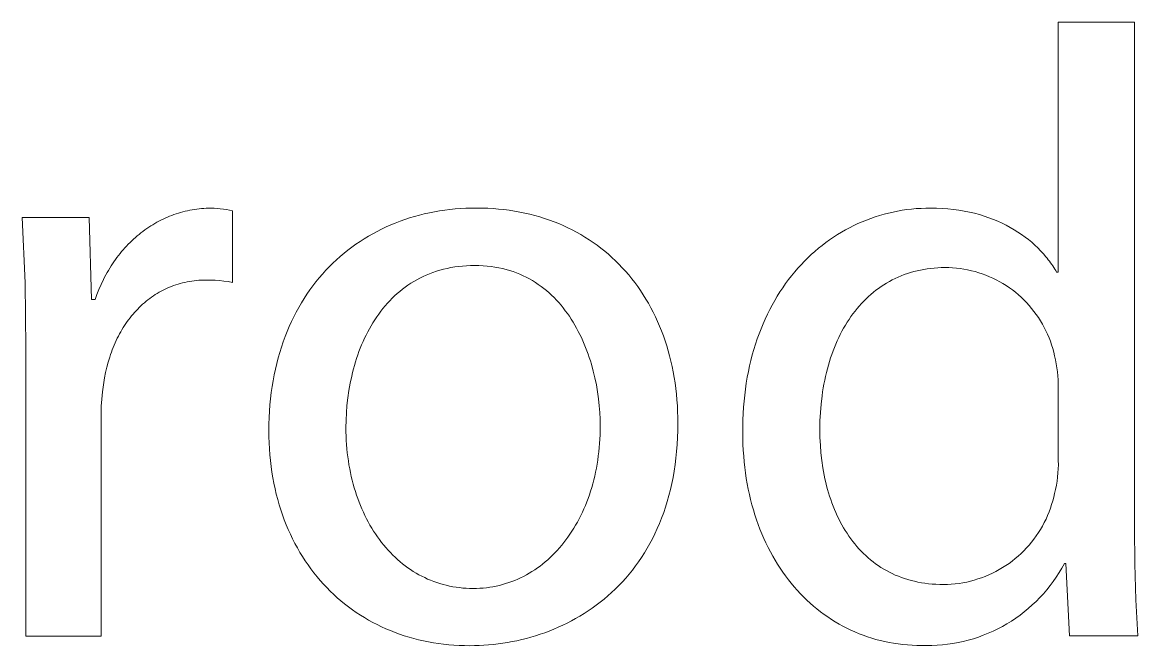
# Model space of a CAD drawing. Header units: millimetres. Extents: x -1480 to 5249, y -840 to 3860.
# Drawn here: x 2805.8 to 2892.7, y -545 to -496.4 of the extents above; entities that cross this region are included whole.
import ezdxf

# ---------------------------------------------------------------- set-up
doc = ezdxf.new("R2010")
doc.units = ezdxf.units.MM
doc.header["$MEASUREMENT"] = 0
doc.layers.add('Domyślny', color=7, linetype='Continuous', true_color=0x000000)

msp = doc.modelspace()

# ---------------------------------------------------------------- linework, layer by layer
at = {"layer": 'Domyślny', "color": 18, "lineweight": 15, "true_color": 0x000000}
for p, q in [((2886.491, -515.86), (2886.491, -496.389)), ((2886.491, -496.389), (2892.429, -496.389)), ((2892.429, -496.389), (2892.429, -535.778)), ((2820.117, -510.878), (2820.303, -510.872)), ((2820.303, -510.872), (2820.49, -510.87)), ((2820.49, -510.87), (2820.732, -510.876)), ((2839.92, -510.899), (2840.335, -510.875)), ((2840.335, -510.875), (2840.753, -510.861)), ((2840.753, -510.861), (2841.174, -510.857)), ((2841.174, -510.857), (2841.611, -510.861)), ((2841.611, -510.861), (2842.043, -510.876)), ((2875.799, -510.883), (2876.171, -510.868)), ((2876.171, -510.868), (2876.543, -510.863)), ((2876.543, -510.863), (2877.003, -510.87)), ((2877.003, -510.87), (2877.453, -510.89)), ((2806.01, -516.693), (2805.792, -511.609)), ((2805.792, -511.609), (2810.99, -511.609)), ((2810.99, -511.609), (2811.191, -517.995)), ((2816.595, -511.8), (2816.76, -511.72)), ((2816.76, -511.72), (2816.926, -511.642)), ((2816.926, -511.642), (2817.094, -511.569)), ((2817.094, -511.569), (2817.263, -511.499)), ((2817.263, -511.499), (2817.433, -511.432)), ((2817.433, -511.432), (2817.604, -511.369)), ((2817.604, -511.369), (2817.777, -511.309)), ((2817.777, -511.309), (2817.951, -511.254)), ((2817.951, -511.254), (2818.126, -511.201)), ((2818.126, -511.201), (2818.302, -511.153)), ((2818.302, -511.153), (2818.479, -511.108)), ((2818.479, -511.108), (2818.658, -511.067)), ((2818.658, -511.067), (2818.837, -511.03)), ((2818.837, -511.03), (2819.017, -510.997)), ((2819.017, -510.997), (2819.198, -510.967)), ((2819.198, -510.967), (2819.381, -510.942)), ((2819.381, -510.942), (2819.563, -510.92)), ((2819.563, -510.92), (2819.747, -510.902)), ((2819.747, -510.902), (2819.932, -510.888)), ((2819.932, -510.888), (2820.117, -510.878)), ((2820.732, -510.876), (2820.974, -510.89)), ((2820.974, -510.89), (2821.215, -510.912)), ((2821.215, -510.912), (2821.455, -510.941)), ((2821.455, -510.941), (2821.695, -510.977)), ((2821.695, -510.977), (2821.933, -511.021)), ((2821.933, -511.021), (2822.17, -511.072)), ((2822.17, -511.072), (2822.17, -516.651)), ((2835.583, -511.757), (2835.958, -511.634)), ((2835.958, -511.634), (2836.337, -511.52)), ((2836.337, -511.52), (2836.72, -511.415)), ((2836.72, -511.415), (2837.107, -511.319)), ((2837.107, -511.319), (2837.498, -511.231)), ((2837.498, -511.231), (2837.893, -511.153)), ((2837.893, -511.153), (2838.292, -511.084)), ((2838.292, -511.084), (2838.694, -511.024)), ((2838.694, -511.024), (2839.099, -510.973)), ((2839.099, -510.973), (2839.508, -510.931)), ((2839.508, -510.931), (2839.92, -510.899)), ((2842.043, -510.876), (2842.471, -510.901)), ((2842.471, -510.901), (2842.894, -510.935)), ((2842.894, -510.935), (2843.312, -510.979)), ((2843.312, -510.979), (2843.725, -511.033)), ((2843.725, -511.033), (2844.134, -511.096)), ((2844.134, -511.096), (2844.537, -511.169)), ((2844.537, -511.169), (2844.935, -511.25)), ((2844.935, -511.25), (2845.329, -511.341)), ((2845.329, -511.341), (2845.717, -511.442)), ((2845.717, -511.442), (2846.099, -511.551)), ((2846.099, -511.551), (2846.477, -511.669)), ((2846.477, -511.669), (2846.849, -511.796)), ((2871.545, -511.795), (2871.882, -511.668)), ((2871.882, -511.668), (2872.224, -511.551)), ((2872.224, -511.551), (2872.568, -511.442)), ((2872.568, -511.442), (2872.916, -511.343)), ((2872.916, -511.343), (2873.267, -511.252)), ((2873.267, -511.252), (2873.621, -511.171)), ((2873.621, -511.171), (2873.978, -511.1)), ((2873.978, -511.1), (2874.337, -511.037)), ((2874.337, -511.037), (2874.699, -510.984)), ((2874.699, -510.984), (2875.064, -510.941)), ((2875.064, -510.941), (2875.431, -510.907)), ((2875.431, -510.907), (2875.799, -510.883)), ((2877.453, -510.89), (2877.894, -510.924)), ((2877.894, -510.924), (2878.326, -510.969)), ((2878.326, -510.969), (2878.748, -511.028)), ((2878.748, -511.028), (2879.161, -511.098)), ((2879.161, -511.098), (2879.564, -511.179)), ((2879.564, -511.179), (2879.958, -511.272)), ((2879.958, -511.272), (2880.342, -511.376)), ((2880.342, -511.376), (2880.716, -511.49)), ((2880.716, -511.49), (2881.08, -511.613)), ((2881.08, -511.613), (2881.435, -511.747)), ((2815.182, -512.68), (2815.333, -512.569)), ((2815.333, -512.569), (2815.485, -512.461)), ((2815.485, -512.461), (2815.638, -512.357)), ((2815.638, -512.357), (2815.794, -512.256)), ((2815.794, -512.256), (2815.951, -512.158)), ((2815.951, -512.158), (2816.11, -512.063)), ((2816.11, -512.063), (2816.27, -511.972)), ((2816.27, -511.972), (2816.432, -511.885)), ((2816.432, -511.885), (2816.595, -511.8)), ((2833.431, -512.676), (2833.778, -512.502)), ((2833.778, -512.502), (2834.129, -512.335)), ((2834.129, -512.335), (2834.486, -512.178)), ((2834.486, -512.178), (2834.847, -512.029)), ((2834.847, -512.029), (2835.213, -511.888)), ((2835.213, -511.888), (2835.583, -511.757)), ((2846.849, -511.796), (2847.215, -511.932)), ((2847.215, -511.932), (2847.576, -512.077)), ((2847.576, -512.077), (2847.931, -512.23)), ((2847.931, -512.23), (2848.281, -512.392)), ((2848.281, -512.392), (2848.624, -512.562)), ((2848.624, -512.562), (2848.962, -512.741)), ((2869.598, -512.742), (2869.912, -512.562)), ((2869.912, -512.562), (2870.23, -512.391)), ((2870.23, -512.391), (2870.553, -512.229)), ((2870.553, -512.229), (2870.88, -512.076)), ((2870.88, -512.076), (2871.21, -511.931)), ((2871.21, -511.931), (2871.545, -511.795)), ((2881.435, -511.747), (2881.779, -511.89)), ((2881.779, -511.89), (2882.114, -512.042)), ((2882.114, -512.042), (2882.438, -512.202)), ((2882.438, -512.202), (2882.753, -512.37)), ((2882.753, -512.37), (2883.057, -512.546)), ((2883.057, -512.546), (2883.351, -512.729)), ((2814.183, -513.545), (2814.32, -513.412)), ((2814.32, -513.412), (2814.459, -513.283)), ((2814.459, -513.283), (2814.6, -513.156)), ((2814.6, -513.156), (2814.743, -513.032)), ((2814.743, -513.032), (2814.887, -512.911)), ((2814.887, -512.911), (2815.034, -512.794)), ((2815.034, -512.794), (2815.182, -512.68)), ((2831.778, -513.678), (2832.098, -513.461)), ((2832.098, -513.461), (2832.423, -513.252)), ((2832.423, -513.252), (2832.754, -513.052)), ((2832.754, -513.052), (2833.09, -512.86)), ((2833.09, -512.86), (2833.431, -512.676)), ((2848.962, -512.741), (2849.294, -512.928)), ((2849.294, -512.928), (2849.619, -513.123)), ((2849.619, -513.123), (2849.939, -513.326)), ((2849.939, -513.326), (2850.252, -513.537)), ((2868.385, -513.546), (2868.681, -513.333)), ((2868.681, -513.333), (2868.982, -513.127)), ((2868.982, -513.127), (2869.288, -512.93)), ((2869.288, -512.93), (2869.598, -512.742)), ((2883.351, -512.729), (2883.634, -512.92)), ((2883.634, -512.92), (2883.908, -513.117)), ((2883.908, -513.117), (2884.171, -513.32)), ((2884.171, -513.32), (2884.423, -513.529)), ((2813.406, -514.406), (2813.53, -514.256)), ((2813.53, -514.256), (2813.657, -514.108)), ((2813.657, -514.108), (2813.785, -513.963)), ((2813.785, -513.963), (2813.915, -513.821)), ((2813.915, -513.821), (2814.048, -513.681)), ((2814.048, -513.681), (2814.183, -513.545)), ((2830.854, -514.378), (2831.156, -514.137)), ((2831.156, -514.137), (2831.464, -513.903)), ((2831.464, -513.903), (2831.778, -513.678)), ((2850.252, -513.537), (2850.56, -513.757)), ((2850.56, -513.757), (2850.86, -513.984)), ((2850.86, -513.984), (2851.155, -514.219)), ((2851.155, -514.219), (2851.443, -514.462)), ((2867.251, -514.485), (2867.527, -514.238)), ((2867.527, -514.238), (2867.808, -513.999)), ((2867.808, -513.999), (2868.094, -513.769)), ((2868.094, -513.769), (2868.385, -513.546)), ((2884.423, -513.529), (2884.665, -513.744)), ((2884.665, -513.744), (2884.896, -513.964)), ((2884.896, -513.964), (2885.117, -514.188)), ((2885.117, -514.188), (2885.327, -514.417)), ((2812.712, -515.371), (2812.822, -515.203)), ((2812.822, -515.203), (2812.934, -515.038)), ((2812.934, -515.038), (2813.049, -514.876)), ((2813.049, -514.876), (2813.166, -514.717)), ((2813.166, -514.717), (2813.285, -514.56)), ((2813.285, -514.56), (2813.406, -514.406)), ((2829.708, -515.427), (2829.985, -515.153)), ((2829.985, -515.153), (2830.269, -514.887)), ((2830.269, -514.887), (2830.558, -514.628)), ((2830.558, -514.628), (2830.854, -514.378)), ((2851.443, -514.462), (2851.724, -514.712)), ((2851.724, -514.712), (2851.999, -514.97)), ((2851.999, -514.97), (2852.267, -515.236)), ((2866.457, -515.275), (2866.716, -515.004)), ((2866.716, -515.004), (2866.981, -514.74)), ((2866.981, -514.74), (2867.251, -514.485)), ((2885.327, -514.417), (2885.526, -514.65)), ((2885.526, -514.65), (2885.621, -514.767)), ((2885.621, -514.767), (2885.714, -514.886)), ((2885.714, -514.886), (2885.804, -515.005)), ((2885.804, -515.005), (2885.891, -515.125)), ((2885.891, -515.125), (2885.976, -515.246)), ((2812.203, -516.251), (2812.3, -516.069)), ((2812.3, -516.069), (2812.399, -515.891)), ((2812.399, -515.891), (2812.501, -515.715)), ((2812.501, -515.715), (2812.605, -515.542)), ((2812.605, -515.542), (2812.712, -515.371)), ((2828.918, -516.298), (2829.175, -516)), ((2829.175, -516), (2829.438, -515.71)), ((2829.438, -515.71), (2829.708, -515.427)), ((2837.261, -516.08), (2837.009, -516.194)), ((2837.518, -515.974), (2837.261, -516.08)), ((2837.78, -515.875), (2837.518, -515.974)), ((2838.048, -515.785), (2837.78, -515.875)), ((2838.322, -515.702), (2838.048, -515.785)), ((2838.602, -515.627), (2838.322, -515.702)), ((2838.886, -515.56), (2838.602, -515.627)), ((2839.177, -515.502), (2838.886, -515.56)), ((2839.473, -515.453), (2839.177, -515.502)), ((2839.775, -515.412), (2839.473, -515.453)), ((2840.083, -515.379), (2839.775, -515.412)), ((2840.396, -515.356), (2840.083, -515.379)), ((2840.715, -515.342), (2840.396, -515.356)), ((2841.04, -515.338), (2840.715, -515.342)), ((2841.365, -515.343), (2841.04, -515.338)), ((2841.685, -515.358), (2841.365, -515.343)), ((2841.998, -515.383), (2841.685, -515.358)), ((2842.305, -515.417), (2841.998, -515.383)), ((2842.606, -515.462), (2842.305, -515.417)), ((2842.901, -515.515), (2842.606, -515.462)), ((2843.19, -515.577), (2842.901, -515.515)), ((2843.473, -515.649), (2843.19, -515.577)), ((2843.75, -515.729), (2843.473, -515.649)), ((2844.021, -515.817), (2843.75, -515.729)), ((2844.286, -515.914), (2844.021, -515.817)), ((2844.546, -516.019), (2844.286, -515.914)), ((2844.799, -516.132), (2844.546, -516.019)), ((2852.267, -515.236), (2852.528, -515.508)), ((2852.528, -515.508), (2852.783, -515.789)), ((2852.783, -515.789), (2853.03, -516.076)), ((2853.03, -516.076), (2853.271, -516.37)), ((2865.714, -516.137), (2865.956, -515.842)), ((2865.956, -515.842), (2866.203, -515.554)), ((2866.203, -515.554), (2866.457, -515.275)), ((2874.493, -516.047), (2874.254, -516.139)), ((2874.736, -515.961), (2874.493, -516.047)), ((2874.983, -515.883), (2874.736, -515.961)), ((2875.234, -515.812), (2874.983, -515.883)), ((2875.489, -515.747), (2875.234, -515.812)), ((2875.747, -515.69), (2875.489, -515.747)), ((2876.01, -515.641), (2875.747, -515.69)), ((2876.276, -515.598), (2876.01, -515.641)), ((2876.546, -515.564), (2876.276, -515.598)), ((2876.82, -515.536), (2876.546, -515.564)), ((2877.098, -515.517), (2876.82, -515.536)), ((2877.379, -515.505), (2877.098, -515.517)), ((2877.664, -515.501), (2877.379, -515.505)), ((2877.96, -515.505), (2877.664, -515.501)), ((2878.256, -515.519), (2877.96, -515.505)), ((2878.552, -515.544), (2878.256, -515.519)), ((2878.846, -515.578), (2878.552, -515.544)), ((2879.14, -515.622), (2878.846, -515.578)), ((2879.431, -515.676), (2879.14, -515.622)), ((2879.72, -515.741), (2879.431, -515.676)), ((2880.008, -515.815), (2879.72, -515.741)), ((2880.292, -515.898), (2880.008, -515.815)), ((2880.573, -515.992), (2880.292, -515.898)), ((2880.851, -516.095), (2880.573, -515.992)), ((2885.976, -515.246), (2886.058, -515.368)), ((2886.058, -515.368), (2886.137, -515.49)), ((2886.137, -515.49), (2886.213, -515.613)), ((2886.213, -515.613), (2886.286, -515.736)), ((2886.286, -515.736), (2886.357, -515.86)), ((2886.357, -515.86), (2886.491, -515.86)), ((2806.061, -521.781), (2806.01, -516.693)), ((2811.762, -517.195), (2811.93, -516.81)), ((2811.93, -516.81), (2812.109, -516.434)), ((2812.109, -516.434), (2812.203, -516.251)), ((2817.58, -516.903), (2817.412, -516.965)), ((2817.749, -516.845), (2817.58, -516.903)), ((2817.921, -516.79), (2817.749, -516.845)), ((2818.094, -516.74), (2817.921, -516.79)), ((2818.27, -516.694), (2818.094, -516.74)), ((2818.447, -516.652), (2818.27, -516.694)), ((2818.627, -516.615), (2818.447, -516.652)), ((2818.808, -516.582), (2818.627, -516.615)), ((2818.992, -516.553), (2818.808, -516.582)), ((2819.177, -516.528), (2818.992, -516.553)), ((2819.364, -516.508), (2819.177, -516.528)), ((2819.553, -516.492), (2819.364, -516.508)), ((2819.744, -516.48), (2819.553, -516.492)), ((2819.937, -516.474), (2819.744, -516.48)), ((2820.131, -516.471), (2819.937, -516.474)), ((2820.473, -516.474), (2820.131, -516.471)), ((2820.814, -516.488), (2820.473, -516.474)), ((2821.155, -516.512), (2820.814, -516.488)), ((2821.495, -516.548), (2821.155, -516.512)), ((2821.833, -516.594), (2821.495, -516.548)), ((2822.17, -516.651), (2821.833, -516.594)), ((2828.19, -517.24), (2828.425, -516.918)), ((2828.425, -516.918), (2828.668, -516.604)), ((2828.668, -516.604), (2828.918, -516.298)), ((2835.833, -516.868), (2835.614, -517.023)), ((2836.057, -516.719), (2835.833, -516.868)), ((2836.287, -516.577), (2836.057, -516.719)), ((2836.522, -516.442), (2836.287, -516.577)), ((2836.763, -516.314), (2836.522, -516.442)), ((2837.009, -516.194), (2836.763, -516.314)), ((2845.047, -516.252), (2844.799, -516.132)), ((2845.289, -516.381), (2845.047, -516.252)), ((2845.525, -516.516), (2845.289, -516.381)), ((2845.755, -516.659), (2845.525, -516.516)), ((2845.98, -516.808), (2845.755, -516.659)), ((2846.199, -516.964), (2845.98, -516.808)), ((2853.271, -516.37), (2853.504, -516.672)), ((2853.504, -516.672), (2853.73, -516.98)), ((2865.027, -517.069), (2865.25, -516.75)), ((2865.25, -516.75), (2865.479, -516.44)), ((2865.479, -516.44), (2865.714, -516.137)), ((2872.904, -516.835), (2872.693, -516.974)), ((2873.118, -516.703), (2872.904, -516.835)), ((2873.337, -516.577), (2873.118, -516.703)), ((2873.56, -516.458), (2873.337, -516.577)), ((2873.788, -516.345), (2873.56, -516.458)), ((2874.019, -516.239), (2873.788, -516.345)), ((2874.254, -516.139), (2874.019, -516.239)), ((2881.126, -516.207), (2880.851, -516.095)), ((2881.396, -516.329), (2881.126, -516.207)), ((2881.662, -516.459), (2881.396, -516.329)), ((2881.924, -516.599), (2881.662, -516.459)), ((2882.18, -516.748), (2881.924, -516.599)), ((2882.432, -516.905), (2882.18, -516.748)), ((2882.678, -517.071), (2882.432, -516.905)), ((2811.46, -517.995), (2811.605, -517.59)), ((2811.605, -517.59), (2811.762, -517.195)), ((2815.857, -517.8), (2815.714, -517.904)), ((2816.003, -517.7), (2815.857, -517.8)), ((2816.151, -517.603), (2816.003, -517.7)), ((2816.301, -517.51), (2816.151, -517.603)), ((2816.453, -517.421), (2816.301, -517.51)), ((2816.607, -517.336), (2816.453, -517.421)), ((2816.764, -517.254), (2816.607, -517.336)), ((2816.923, -517.176), (2816.764, -517.254)), ((2817.084, -517.102), (2816.923, -517.176)), ((2817.247, -517.031), (2817.084, -517.102)), ((2817.412, -516.965), (2817.247, -517.031)), ((2827.741, -517.906), (2827.962, -517.569)), ((2827.962, -517.569), (2828.19, -517.24)), ((2834.792, -517.705), (2834.6, -517.891)), ((2834.99, -517.526), (2834.792, -517.705)), ((2835.192, -517.352), (2834.99, -517.526)), ((2835.401, -517.184), (2835.192, -517.352)), ((2835.614, -517.023), (2835.401, -517.184)), ((2846.413, -517.127), (2846.199, -516.964)), ((2846.621, -517.296), (2846.413, -517.127)), ((2846.824, -517.472), (2846.621, -517.296)), ((2847.021, -517.653), (2846.824, -517.472)), ((2847.213, -517.84), (2847.021, -517.653)), ((2853.73, -516.98), (2853.949, -517.296)), ((2853.949, -517.296), (2854.161, -517.618)), ((2854.161, -517.618), (2854.365, -517.947)), ((2864.399, -518.07), (2864.602, -517.728)), ((2864.602, -517.728), (2864.811, -517.395)), ((2864.811, -517.395), (2865.027, -517.069)), ((2871.702, -517.759), (2871.517, -517.934)), ((2871.892, -517.59), (2871.702, -517.759)), ((2872.086, -517.427), (2871.892, -517.59)), ((2872.284, -517.27), (2872.086, -517.427)), ((2872.486, -517.119), (2872.284, -517.27)), ((2872.693, -516.974), (2872.486, -517.119)), ((2882.918, -517.245), (2882.678, -517.071)), ((2883.152, -517.427), (2882.918, -517.245)), ((2883.379, -517.617), (2883.152, -517.427)), ((2883.6, -517.814), (2883.379, -517.617)), ((2883.815, -518.019), (2883.6, -517.814)), ((2811.191, -517.995), (2811.46, -517.995)), ((2814.905, -518.6), (2814.779, -518.727)), ((2815.034, -518.475), (2814.905, -518.6)), ((2815.165, -518.354), (2815.034, -518.475)), ((2815.299, -518.237), (2815.165, -518.354)), ((2815.435, -518.122), (2815.299, -518.237)), ((2815.573, -518.012), (2815.435, -518.122)), ((2815.714, -517.904), (2815.573, -518.012)), ((2827.125, -518.964), (2827.323, -518.604)), ((2827.323, -518.604), (2827.528, -518.251)), ((2827.528, -518.251), (2827.741, -517.906)), ((2833.883, -518.687), (2833.717, -518.899)), ((2834.054, -518.48), (2833.883, -518.687)), ((2834.231, -518.278), (2834.054, -518.48)), ((2834.413, -518.082), (2834.231, -518.278)), ((2834.6, -517.891), (2834.413, -518.082)), ((2847.399, -518.033), (2847.213, -517.84)), ((2847.58, -518.231), (2847.399, -518.033)), ((2847.755, -518.434), (2847.58, -518.231)), ((2847.926, -518.642), (2847.755, -518.434)), ((2848.09, -518.856), (2847.926, -518.642)), ((2854.365, -517.947), (2854.562, -518.282)), ((2854.562, -518.282), (2854.751, -518.624)), ((2854.751, -518.624), (2854.933, -518.973)), ((2864.015, -518.774), (2864.204, -518.418)), ((2864.204, -518.418), (2864.399, -518.07)), ((2870.819, -518.691), (2870.656, -518.894)), ((2870.987, -518.494), (2870.819, -518.691)), ((2871.159, -518.302), (2870.987, -518.494)), ((2871.336, -518.115), (2871.159, -518.302)), ((2871.517, -517.934), (2871.336, -518.115)), ((2884.022, -518.231), (2883.815, -518.019)), ((2884.222, -518.45), (2884.022, -518.231)), ((2884.414, -518.676), (2884.222, -518.45)), ((2884.598, -518.908), (2884.414, -518.676)), ((2814.073, -519.56), (2813.965, -519.71)), ((2814.185, -519.414), (2814.073, -519.56)), ((2814.298, -519.27), (2814.185, -519.414)), ((2814.415, -519.13), (2814.298, -519.27)), ((2814.533, -518.992), (2814.415, -519.13)), ((2814.655, -518.858), (2814.533, -518.992)), ((2814.779, -518.727), (2814.655, -518.858)), ((2826.754, -519.706), (2826.935, -519.331)), ((2826.935, -519.331), (2827.125, -518.964)), ((2833.249, -519.563), (2833.103, -519.793)), ((2833.4, -519.337), (2833.249, -519.563)), ((2833.556, -519.116), (2833.4, -519.337)), ((2833.717, -518.899), (2833.556, -519.116)), ((2848.25, -519.073), (2848.09, -518.856)), ((2848.405, -519.295), (2848.25, -519.073)), ((2848.554, -519.522), (2848.405, -519.295)), ((2848.698, -519.752), (2848.554, -519.522)), ((2854.933, -518.973), (2855.107, -519.328)), ((2855.107, -519.328), (2855.273, -519.689)), ((2863.493, -519.886), (2863.66, -519.508)), ((2863.66, -519.508), (2863.834, -519.137)), ((2863.834, -519.137), (2864.015, -518.774)), ((2870.192, -519.535), (2870.047, -519.76)), ((2870.342, -519.317), (2870.192, -519.535)), ((2870.497, -519.103), (2870.342, -519.317)), ((2870.656, -518.894), (2870.497, -519.103)), ((2884.774, -519.147), (2884.598, -518.908)), ((2884.942, -519.391), (2884.774, -519.147)), ((2885.102, -519.641), (2884.942, -519.391)), ((2813.557, -520.337), (2813.462, -520.501)), ((2813.655, -520.176), (2813.557, -520.337)), ((2813.756, -520.017), (2813.655, -520.176)), ((2813.859, -519.862), (2813.756, -520.017)), ((2813.965, -519.71), (2813.859, -519.862)), ((2826.415, -520.479), (2826.58, -520.089)), ((2826.58, -520.089), (2826.754, -519.706)), ((2832.827, -520.266), (2832.697, -520.509)), ((2832.963, -520.028), (2832.827, -520.266)), ((2833.103, -519.793), (2832.963, -520.028)), ((2848.837, -519.986), (2848.698, -519.752)), ((2848.971, -520.224), (2848.837, -519.986)), ((2849.1, -520.466), (2848.971, -520.224)), ((2855.273, -519.689), (2855.431, -520.057)), ((2855.431, -520.057), (2855.582, -520.43)), ((2855.582, -520.43), (2855.725, -520.81)), ((2863.183, -520.663), (2863.334, -520.271)), ((2863.334, -520.271), (2863.493, -519.886)), ((2869.77, -520.223), (2869.638, -520.462)), ((2869.906, -519.989), (2869.77, -520.223)), ((2870.047, -519.76), (2869.906, -519.989)), ((2885.253, -519.896), (2885.102, -519.641)), ((2885.396, -520.156), (2885.253, -519.896)), ((2885.529, -520.421), (2885.396, -520.156)), ((2885.653, -520.69), (2885.529, -520.421)), ((2813.109, -521.183), (2813.028, -521.36)), ((2813.193, -521.008), (2813.109, -521.183)), ((2813.28, -520.836), (2813.193, -521.008)), ((2813.37, -520.667), (2813.28, -520.836)), ((2813.462, -520.501), (2813.37, -520.667)), ((2825.971, -521.692), (2826.11, -521.281)), ((2826.11, -521.281), (2826.259, -520.876)), ((2826.259, -520.876), (2826.415, -520.479)), ((2832.335, -521.258), (2832.224, -521.515)), ((2832.451, -521.005), (2832.335, -521.258)), ((2832.571, -520.755), (2832.451, -521.005)), ((2832.697, -520.509), (2832.571, -520.755)), ((2849.224, -520.71), (2849.1, -520.466)), ((2849.344, -520.958), (2849.224, -520.71)), ((2849.458, -521.209), (2849.344, -520.958)), ((2849.567, -521.462), (2849.458, -521.209)), ((2855.725, -520.81), (2855.859, -521.195)), ((2855.859, -521.195), (2855.985, -521.587)), ((2862.904, -521.468), (2863.039, -521.062)), ((2863.039, -521.062), (2863.183, -520.663)), ((2869.271, -521.207), (2869.158, -521.464)), ((2869.388, -520.954), (2869.271, -521.207)), ((2869.511, -520.705), (2869.388, -520.954)), ((2869.638, -520.462), (2869.511, -520.705)), ((2885.768, -520.963), (2885.653, -520.69)), ((2885.874, -521.24), (2885.768, -520.963)), ((2885.97, -521.521), (2885.874, -521.24)), ((2806.061, -544.209), (2806.061, -521.781)), ((2812.732, -522.094), (2812.665, -522.283)), ((2812.801, -521.907), (2812.732, -522.094)), ((2812.874, -521.722), (2812.801, -521.907)), ((2812.95, -521.54), (2812.874, -521.722)), ((2813.028, -521.36), (2812.95, -521.54)), ((2825.719, -522.538), (2825.84, -522.111)), ((2825.84, -522.111), (2825.971, -521.692)), ((2832.018, -522.038), (2831.922, -522.303)), ((2832.119, -521.775), (2832.018, -522.038)), ((2832.224, -521.515), (2832.119, -521.775)), ((2849.671, -521.718), (2849.567, -521.462)), ((2849.771, -521.976), (2849.671, -521.718)), ((2849.865, -522.236), (2849.771, -521.976)), ((2855.985, -521.587), (2856.103, -521.984)), ((2856.103, -521.984), (2856.213, -522.387)), ((2862.657, -522.302), (2862.776, -521.882)), ((2862.776, -521.882), (2862.904, -521.468)), ((2868.946, -521.993), (2868.847, -522.264)), ((2869.049, -521.726), (2868.946, -521.993)), ((2869.158, -521.464), (2869.049, -521.726)), ((2886.056, -521.804), (2885.97, -521.521)), ((2886.133, -522.091), (2886.056, -521.804)), ((2886.2, -522.38), (2886.133, -522.091)), ((2812.482, -522.866), (2812.376, -523.265)), ((2812.601, -522.475), (2812.482, -522.866)), ((2812.665, -522.283), (2812.601, -522.475)), ((2825.502, -523.412), (2825.606, -522.971)), ((2825.606, -522.971), (2825.719, -522.538)), ((2831.745, -522.842), (2831.664, -523.116)), ((2831.831, -522.571), (2831.745, -522.842)), ((2831.922, -522.303), (2831.831, -522.571)), ((2849.955, -522.498), (2849.865, -522.236)), ((2850.041, -522.762), (2849.955, -522.498)), ((2850.121, -523.027), (2850.041, -522.762)), ((2850.268, -523.561), (2850.121, -523.027)), ((2856.213, -522.387), (2856.315, -522.796)), ((2856.315, -522.796), (2856.408, -523.21)), ((2862.444, -523.162), (2862.546, -522.728)), ((2862.546, -522.728), (2862.657, -522.302)), ((2868.664, -522.818), (2868.58, -523.101)), ((2868.753, -522.539), (2868.664, -522.818)), ((2868.847, -522.264), (2868.753, -522.539)), ((2886.273, -522.685), (2886.2, -522.38)), ((2886.335, -522.993), (2886.273, -522.685)), ((2886.387, -523.302), (2886.335, -522.993)), ((2812.282, -523.673), (2812.2, -524.089)), ((2812.376, -523.265), (2812.282, -523.673)), ((2825.323, -524.314), (2825.408, -523.859)), ((2825.408, -523.859), (2825.502, -523.412)), ((2831.516, -523.668), (2831.449, -523.948)), ((2831.588, -523.391), (2831.516, -523.668)), ((2831.664, -523.116), (2831.588, -523.391)), ((2850.397, -524.099), (2850.268, -523.561)), ((2856.408, -523.21), (2856.492, -523.629)), ((2856.492, -523.629), (2856.568, -524.054)), ((2862.265, -524.049), (2862.35, -523.602)), ((2862.35, -523.602), (2862.444, -523.162)), ((2868.426, -523.679), (2868.357, -523.974)), ((2868.501, -523.388), (2868.426, -523.679)), ((2868.58, -523.101), (2868.501, -523.388)), ((2886.429, -523.613), (2886.387, -523.302)), ((2886.46, -523.926), (2886.429, -523.613)), ((2812.109, -524.636), (2812.036, -525.186)), ((2812.2, -524.089), (2812.109, -524.636)), ((2825.182, -525.244), (2825.248, -524.776)), ((2825.248, -524.776), (2825.323, -524.314)), ((2831.33, -524.512), (2831.229, -525.081)), ((2831.449, -523.948), (2831.33, -524.512)), ((2850.508, -524.639), (2850.397, -524.099)), ((2850.601, -525.18), (2850.508, -524.639)), ((2856.568, -524.054), (2856.636, -524.485)), ((2856.636, -524.485), (2856.694, -524.92)), ((2862.121, -524.963), (2862.189, -524.503)), ((2862.189, -524.503), (2862.265, -524.049)), ((2868.233, -524.574), (2868.179, -524.88)), ((2868.293, -524.272), (2868.233, -524.574)), ((2868.357, -523.974), (2868.293, -524.272)), ((2886.481, -524.239), (2886.46, -523.926)), ((2886.491, -524.553), (2886.481, -524.239)), ((2886.491, -524.867), (2886.491, -524.553)), ((2812.036, -525.186), (2811.982, -525.738)), ((2825.126, -525.719), (2825.182, -525.244)), ((2831.229, -525.081), (2831.147, -525.656)), ((2850.677, -525.72), (2850.601, -525.18)), ((2856.694, -524.92), (2856.744, -525.361)), ((2856.744, -525.361), (2856.785, -525.807)), ((2862.014, -525.903), (2862.063, -525.43)), ((2862.063, -525.43), (2862.121, -524.963)), ((2868.085, -525.502), (2868.012, -526.137)), ((2868.13, -525.189), (2868.085, -525.502)), ((2868.179, -524.88), (2868.13, -525.189)), ((2886.491, -530.535), (2886.491, -524.867)), ((2811.947, -526.291), (2811.931, -526.845)), ((2811.982, -525.738), (2811.947, -526.291)), ((2825.044, -526.691), (2825.08, -526.202)), ((2825.08, -526.202), (2825.126, -525.719)), ((2831.083, -526.233), (2831.038, -526.813)), ((2831.147, -525.656), (2831.083, -526.233)), ((2850.735, -526.258), (2850.677, -525.72)), ((2850.776, -526.791), (2850.735, -526.258)), ((2856.785, -525.807), (2856.817, -526.257)), ((2856.817, -526.257), (2856.84, -526.713)), ((2861.945, -526.868), (2861.975, -526.382)), ((2861.975, -526.382), (2862.014, -525.903)), ((2868.012, -526.137), (2867.96, -526.785)), ((2811.931, -526.845), (2811.931, -544.209)), ((2825.003, -527.689), (2825.018, -527.187)), ((2825.018, -527.187), (2825.044, -526.691)), ((2831.038, -526.813), (2831.011, -527.394)), ((2850.801, -527.319), (2850.776, -526.791)), ((2850.809, -527.84), (2850.801, -527.319)), ((2856.84, -526.713), (2856.853, -527.173)), ((2856.853, -527.173), (2856.858, -527.638)), ((2861.914, -527.858), (2861.924, -527.36)), ((2861.924, -527.36), (2861.945, -526.868)), ((2867.96, -526.785), (2867.928, -527.444)), ((2824.998, -528.198), (2825.003, -527.689)), ((2825.003, -528.678), (2824.998, -528.198)), ((2831.011, -527.394), (2831.002, -527.974)), ((2831.002, -527.974), (2831.005, -528.307)), ((2850.796, -528.523), (2850.806, -528.183)), ((2850.806, -528.183), (2850.809, -527.84)), ((2856.852, -528.198), (2856.834, -528.748)), ((2856.858, -527.638), (2856.852, -528.198)), ((2861.913, -528.362), (2861.914, -527.858)), ((2867.928, -527.444), (2867.917, -528.115)), ((2867.917, -528.115), (2867.927, -528.73)), ((2825.017, -529.151), (2825.003, -528.678)), ((2831.005, -528.307), (2831.014, -528.637)), ((2831.014, -528.637), (2831.029, -528.964)), ((2831.029, -528.964), (2831.05, -529.289)), ((2850.759, -529.193), (2850.781, -528.859)), ((2850.781, -528.859), (2850.796, -528.523)), ((2856.834, -528.748), (2856.804, -529.289)), ((2861.917, -528.825), (2861.913, -528.362)), ((2861.93, -529.283), (2861.917, -528.825)), ((2867.927, -528.73), (2867.955, -529.337)), ((2825.042, -529.619), (2825.017, -529.151)), ((2825.076, -530.081), (2825.042, -529.619)), ((2831.05, -529.289), (2831.076, -529.611)), ((2831.076, -529.611), (2831.108, -529.93)), ((2831.108, -529.93), (2831.146, -530.245)), ((2850.66, -530.174), (2850.699, -529.85)), ((2850.699, -529.85), (2850.732, -529.523)), ((2850.732, -529.523), (2850.759, -529.193)), ((2856.762, -529.819), (2856.709, -530.34)), ((2856.804, -529.289), (2856.762, -529.819)), ((2861.952, -529.736), (2861.93, -529.283)), ((2861.983, -530.184), (2861.952, -529.736)), ((2867.955, -529.337), (2868.002, -529.935)), ((2868.002, -529.935), (2868.068, -530.526)), ((2825.12, -530.538), (2825.076, -530.081)), ((2825.173, -530.988), (2825.12, -530.538)), ((2831.146, -530.245), (2831.19, -530.558)), ((2831.19, -530.558), (2831.239, -530.867)), ((2850.508, -531.123), (2850.564, -530.81)), ((2850.564, -530.81), (2850.615, -530.494)), ((2850.615, -530.494), (2850.66, -530.174)), ((2856.645, -530.851), (2856.57, -531.352)), ((2856.709, -530.34), (2856.645, -530.851)), ((2862.021, -530.627), (2861.983, -530.184)), ((2862.069, -531.064), (2862.021, -530.627)), ((2868.068, -530.526), (2868.152, -531.106)), ((2886.485, -531.18), (2886.494, -530.858)), ((2886.494, -530.858), (2886.491, -530.535)), ((2825.236, -531.433), (2825.173, -530.988)), ((2825.308, -531.871), (2825.236, -531.433)), ((2831.239, -530.867), (2831.293, -531.174)), ((2831.293, -531.174), (2831.353, -531.476)), ((2831.353, -531.476), (2831.419, -531.776)), ((2850.379, -531.737), (2850.446, -531.432)), ((2850.446, -531.432), (2850.508, -531.123)), ((2856.57, -531.352), (2856.484, -531.843)), ((2862.124, -531.497), (2862.069, -531.064)), ((2862.188, -531.924), (2862.124, -531.497)), ((2868.152, -531.106), (2868.201, -531.392)), ((2868.201, -531.392), (2868.255, -531.676)), ((2868.255, -531.676), (2868.314, -531.957)), ((2886.435, -531.822), (2886.466, -531.502)), ((2886.466, -531.502), (2886.485, -531.18)), ((2825.388, -532.304), (2825.308, -531.871)), ((2825.478, -532.73), (2825.388, -532.304)), ((2831.419, -531.776), (2831.49, -532.072)), ((2831.49, -532.072), (2831.566, -532.364)), ((2831.566, -532.364), (2831.647, -532.652)), ((2850.144, -532.629), (2850.228, -532.336)), ((2850.228, -532.336), (2850.306, -532.038)), ((2850.306, -532.038), (2850.379, -531.737)), ((2856.387, -532.325), (2856.28, -532.797)), ((2856.484, -531.843), (2856.387, -532.325)), ((2862.26, -532.346), (2862.188, -531.924)), ((2862.34, -532.762), (2862.26, -532.346)), ((2868.314, -531.957), (2868.378, -532.235)), ((2868.378, -532.235), (2868.446, -532.51)), ((2868.446, -532.51), (2868.518, -532.781)), ((2886.275, -532.776), (2886.339, -532.46)), ((2886.339, -532.46), (2886.392, -532.142)), ((2886.392, -532.142), (2886.435, -531.822)), ((2825.577, -533.15), (2825.478, -532.73)), ((2825.684, -533.564), (2825.577, -533.15)), ((2831.647, -532.652), (2831.734, -532.937)), ((2831.734, -532.937), (2831.825, -533.218)), ((2831.825, -533.218), (2831.922, -533.495)), ((2849.862, -533.484), (2849.961, -533.203)), ((2849.961, -533.203), (2850.055, -532.918)), ((2850.055, -532.918), (2850.144, -532.629)), ((2856.162, -533.26), (2856.035, -533.713)), ((2856.28, -532.797), (2856.162, -533.26)), ((2862.427, -533.173), (2862.34, -532.762)), ((2862.523, -533.578), (2862.427, -533.173)), ((2868.518, -532.781), (2868.596, -533.05)), ((2868.596, -533.05), (2868.678, -533.315)), ((2868.678, -533.315), (2868.765, -533.577)), ((2886.059, -533.678), (2886.134, -533.385)), ((2886.134, -533.385), (2886.2, -533.089)), ((2886.2, -533.089), (2886.275, -532.776)), ((2825.801, -533.971), (2825.684, -533.564)), ((2825.925, -534.373), (2825.801, -533.971)), ((2831.922, -533.495), (2832.024, -533.768)), ((2832.024, -533.768), (2832.13, -534.036)), ((2832.13, -534.036), (2832.242, -534.301)), ((2832.242, -534.301), (2832.358, -534.561)), ((2849.416, -534.563), (2849.535, -534.3)), ((2849.535, -534.3), (2849.649, -534.032)), ((2849.649, -534.032), (2849.758, -533.76)), ((2849.758, -533.76), (2849.862, -533.484)), ((2855.898, -534.156), (2855.751, -534.59)), ((2856.035, -533.713), (2855.898, -534.156)), ((2862.626, -533.977), (2862.523, -533.578)), ((2862.737, -534.371), (2862.626, -533.977)), ((2868.765, -533.577), (2868.857, -533.835)), ((2868.857, -533.835), (2868.953, -534.09)), ((2868.953, -534.09), (2869.054, -534.341)), ((2885.772, -534.539), (2885.877, -534.255)), ((2885.877, -534.255), (2885.973, -533.968)), ((2885.973, -533.968), (2886.059, -533.678)), ((2826.058, -534.767), (2825.925, -534.373)), ((2826.2, -535.156), (2826.058, -534.767)), ((2826.349, -535.537), (2826.2, -535.156)), ((2832.358, -534.561), (2832.48, -534.817)), ((2832.48, -534.817), (2832.606, -535.068)), ((2832.606, -535.068), (2832.736, -535.315)), ((2849.031, -535.324), (2849.164, -535.075)), ((2849.164, -535.075), (2849.292, -534.821)), ((2849.292, -534.821), (2849.416, -534.563)), ((2855.595, -535.015), (2855.429, -535.43)), ((2855.751, -534.59), (2855.595, -535.015)), ((2862.855, -534.758), (2862.737, -534.371)), ((2862.981, -535.14), (2862.855, -534.758)), ((2863.114, -535.515), (2862.981, -535.14)), ((2869.054, -534.341), (2869.16, -534.588)), ((2869.16, -534.588), (2869.27, -534.831)), ((2869.27, -534.831), (2869.385, -535.07)), ((2869.385, -535.07), (2869.505, -535.306)), ((2885.399, -535.366), (2885.533, -535.095)), ((2885.533, -535.095), (2885.657, -534.819)), ((2885.657, -534.819), (2885.772, -534.539)), ((2826.507, -535.912), (2826.349, -535.537)), ((2826.673, -536.281), (2826.507, -535.912)), ((2832.736, -535.315), (2832.872, -535.557)), ((2832.872, -535.557), (2833.011, -535.795)), ((2833.011, -535.795), (2833.156, -536.027)), ((2833.156, -536.027), (2833.305, -536.255)), ((2848.453, -536.27), (2848.604, -536.041)), ((2848.604, -536.041), (2848.751, -535.807)), ((2848.751, -535.807), (2848.893, -535.568)), ((2848.893, -535.568), (2849.031, -535.324)), ((2855.255, -535.835), (2855.072, -536.232)), ((2855.429, -535.43), (2855.255, -535.835)), ((2863.254, -535.885), (2863.114, -535.515)), ((2863.401, -536.248), (2863.254, -535.885)), ((2869.505, -535.306), (2869.63, -535.536)), ((2869.63, -535.536), (2869.759, -535.763)), ((2869.759, -535.763), (2869.893, -535.985)), ((2869.893, -535.985), (2870.032, -536.203)), ((2884.944, -536.151), (2885.104, -535.895)), ((2885.104, -535.895), (2885.256, -535.633)), ((2885.256, -535.633), (2885.399, -535.366)), ((2892.429, -535.778), (2892.444, -538.588)), ((2826.847, -536.642), (2826.673, -536.281)), ((2827.028, -536.997), (2826.847, -536.642)), ((2833.305, -536.255), (2833.458, -536.478)), ((2833.458, -536.478), (2833.616, -536.696)), ((2833.616, -536.696), (2833.778, -536.908)), ((2833.778, -536.908), (2833.944, -537.116)), ((2847.806, -537.133), (2847.974, -536.925)), ((2847.974, -536.925), (2848.138, -536.712)), ((2848.138, -536.712), (2848.298, -536.493)), ((2848.298, -536.493), (2848.453, -536.27)), ((2854.88, -536.619), (2854.68, -536.996)), ((2855.072, -536.232), (2854.88, -536.619)), ((2863.556, -536.605), (2863.401, -536.248)), ((2863.717, -536.956), (2863.556, -536.605)), ((2870.032, -536.203), (2870.175, -536.416)), ((2870.175, -536.416), (2870.323, -536.624)), ((2870.323, -536.624), (2870.476, -536.827)), ((2870.476, -536.827), (2870.633, -537.026)), ((2884.217, -537.118), (2884.411, -536.886)), ((2884.411, -536.886), (2884.597, -536.647)), ((2884.597, -536.647), (2884.774, -536.402)), ((2884.774, -536.402), (2884.944, -536.151)), ((2827.217, -537.345), (2827.028, -536.997)), ((2827.414, -537.686), (2827.217, -537.345)), ((2827.618, -538.02), (2827.414, -537.686)), ((2833.944, -537.116), (2834.114, -537.318)), ((2834.114, -537.318), (2834.289, -537.515)), ((2834.289, -537.515), (2834.468, -537.706)), ((2834.468, -537.706), (2834.65, -537.892)), ((2847.094, -537.909), (2847.278, -537.724)), ((2847.278, -537.724), (2847.458, -537.532)), ((2847.458, -537.532), (2847.634, -537.335)), ((2847.634, -537.335), (2847.806, -537.133)), ((2854.255, -537.724), (2854.031, -538.074)), ((2854.471, -537.365), (2854.255, -537.724)), ((2854.68, -536.996), (2854.471, -537.365)), ((2863.885, -537.301), (2863.717, -536.956)), ((2864.06, -537.638), (2863.885, -537.301)), ((2864.242, -537.97), (2864.06, -537.638)), ((2870.633, -537.026), (2870.796, -537.219)), ((2870.796, -537.219), (2870.963, -537.408)), ((2870.963, -537.408), (2871.134, -537.591)), ((2871.134, -537.591), (2871.311, -537.768)), ((2871.311, -537.768), (2871.492, -537.941)), ((2883.365, -537.977), (2883.589, -537.773)), ((2883.589, -537.773), (2883.805, -537.562)), ((2883.805, -537.562), (2884.015, -537.343)), ((2884.015, -537.343), (2884.217, -537.118)), ((2827.83, -538.347), (2827.618, -538.02)), ((2828.048, -538.667), (2827.83, -538.347)), ((2828.274, -538.98), (2828.048, -538.667)), ((2834.65, -537.892), (2834.837, -538.072)), ((2834.837, -538.072), (2835.027, -538.246)), ((2835.027, -538.246), (2835.222, -538.415)), ((2835.222, -538.415), (2835.42, -538.577)), ((2835.42, -538.577), (2835.622, -538.734)), ((2846.119, -538.749), (2846.321, -538.593)), ((2846.321, -538.593), (2846.52, -538.431)), ((2846.52, -538.431), (2846.715, -538.263)), ((2846.715, -538.263), (2846.907, -538.089)), ((2846.907, -538.089), (2847.094, -537.909)), ((2853.799, -538.415), (2853.56, -538.747)), ((2854.031, -538.074), (2853.799, -538.415)), ((2864.43, -538.294), (2864.242, -537.97)), ((2864.624, -538.612), (2864.43, -538.294)), ((2864.825, -538.923), (2864.624, -538.612)), ((2871.492, -537.941), (2871.678, -538.108)), ((2871.678, -538.108), (2871.868, -538.269)), ((2871.868, -538.269), (2872.063, -538.424)), ((2872.063, -538.424), (2872.263, -538.574)), ((2872.263, -538.574), (2872.468, -538.718)), ((2882.405, -538.712), (2882.654, -538.541)), ((2882.654, -538.541), (2882.897, -538.361)), ((2882.897, -538.361), (2883.134, -538.173)), ((2883.134, -538.173), (2883.365, -537.977)), ((2886.962, -538.556), (2886.763, -538.915)), ((2887.074, -538.556), (2886.962, -538.556)), ((2887.365, -544.202), (2887.074, -538.556)), ((2892.444, -538.588), (2892.527, -541.397)), ((2828.507, -539.286), (2828.274, -538.98)), ((2828.747, -539.584), (2828.507, -539.286)), ((2835.622, -538.734), (2835.828, -538.885)), ((2835.828, -538.885), (2836.037, -539.029)), ((2836.037, -539.029), (2836.25, -539.167)), ((2836.25, -539.167), (2836.467, -539.299)), ((2836.467, -539.299), (2836.687, -539.425)), ((2836.687, -539.425), (2836.91, -539.544)), ((2836.91, -539.544), (2837.137, -539.656)), ((2844.835, -539.554), (2845.057, -539.436)), ((2845.057, -539.436), (2845.276, -539.312)), ((2845.276, -539.312), (2845.492, -539.18)), ((2845.492, -539.18), (2845.704, -539.043)), ((2845.704, -539.043), (2845.913, -538.899)), ((2845.913, -538.899), (2846.119, -538.749)), ((2853.06, -539.384), (2852.8, -539.688)), ((2853.314, -539.07), (2853.06, -539.384)), ((2853.56, -538.747), (2853.314, -539.07)), ((2865.032, -539.228), (2864.825, -538.923)), ((2865.245, -539.525), (2865.032, -539.228)), ((2865.464, -539.815), (2865.245, -539.525)), ((2872.468, -538.718), (2872.677, -538.855)), ((2872.677, -538.855), (2872.891, -538.987)), ((2872.891, -538.987), (2873.11, -539.112)), ((2873.11, -539.112), (2873.334, -539.231)), ((2873.334, -539.231), (2873.562, -539.344)), ((2873.562, -539.344), (2873.795, -539.45)), ((2873.795, -539.45), (2874.032, -539.549)), ((2880.799, -539.555), (2881.078, -539.437)), ((2881.078, -539.437), (2881.353, -539.311)), ((2881.353, -539.311), (2881.623, -539.175)), ((2881.623, -539.175), (2881.889, -539.029)), ((2881.889, -539.029), (2882.149, -538.875)), ((2882.149, -538.875), (2882.405, -538.712)), ((2886.552, -539.267), (2886.33, -539.611)), ((2886.763, -538.915), (2886.552, -539.267)), ((2828.994, -539.875), (2828.747, -539.584)), ((2829.247, -540.158), (2828.994, -539.875)), ((2829.507, -540.434), (2829.247, -540.158)), ((2837.137, -539.656), (2837.367, -539.762)), ((2837.367, -539.762), (2837.6, -539.861)), ((2837.6, -539.861), (2837.837, -539.954)), ((2837.837, -539.954), (2838.076, -540.039)), ((2838.076, -540.039), (2838.319, -540.117)), ((2838.319, -540.117), (2838.565, -540.189)), ((2838.565, -540.189), (2838.814, -540.253)), ((2838.814, -540.253), (2839.066, -540.31)), ((2839.066, -540.31), (2839.32, -540.36)), ((2839.32, -540.36), (2839.578, -540.402)), ((2839.578, -540.402), (2839.838, -540.436)), ((2841.947, -540.437), (2842.202, -540.403)), ((2842.202, -540.403), (2842.454, -540.362)), ((2842.454, -540.362), (2842.704, -540.313)), ((2842.704, -540.313), (2842.952, -540.256)), ((2842.952, -540.256), (2843.197, -540.193)), ((2843.197, -540.193), (2843.439, -540.122)), ((2843.439, -540.122), (2843.679, -540.045)), ((2843.679, -540.045), (2843.916, -539.96)), ((2843.916, -539.96), (2844.15, -539.869)), ((2844.15, -539.869), (2844.381, -539.771)), ((2844.381, -539.771), (2844.61, -539.666)), ((2844.61, -539.666), (2844.835, -539.554)), ((2852.261, -540.271), (2851.982, -540.549)), ((2852.534, -539.984), (2852.261, -540.271)), ((2852.8, -539.688), (2852.534, -539.984)), ((2865.689, -540.098), (2865.464, -539.815)), ((2865.921, -540.374), (2865.689, -540.098)), ((2866.157, -540.643), (2865.921, -540.374)), ((2874.032, -539.549), (2874.275, -539.642)), ((2874.275, -539.642), (2874.522, -539.728)), ((2874.522, -539.728), (2874.774, -539.807)), ((2874.774, -539.807), (2875.03, -539.878)), ((2875.03, -539.878), (2875.292, -539.943)), ((2875.292, -539.943), (2875.558, -540.001)), ((2875.558, -540.001), (2875.828, -540.051)), ((2875.828, -540.051), (2876.104, -540.093)), ((2876.104, -540.093), (2876.384, -540.129)), ((2876.384, -540.129), (2876.669, -540.156)), ((2876.669, -540.156), (2876.958, -540.176)), ((2876.958, -540.176), (2877.253, -540.188)), ((2877.253, -540.188), (2877.552, -540.192)), ((2877.552, -540.192), (2877.854, -540.185)), ((2877.854, -540.185), (2878.156, -540.167)), ((2878.156, -540.167), (2878.458, -540.14)), ((2878.458, -540.14), (2878.758, -540.102)), ((2878.758, -540.102), (2879.057, -540.054)), ((2879.057, -540.054), (2879.354, -539.995)), ((2879.354, -539.995), (2879.649, -539.927)), ((2879.649, -539.927), (2879.941, -539.849)), ((2879.941, -539.849), (2880.23, -539.76)), ((2880.23, -539.76), (2880.517, -539.662)), ((2880.517, -539.662), (2880.799, -539.555)), ((2885.85, -540.277), (2885.593, -540.597)), ((2886.096, -539.948), (2885.85, -540.277)), ((2886.33, -539.611), (2886.096, -539.948)), ((2829.773, -540.703), (2829.507, -540.434)), ((2830.046, -540.964), (2829.773, -540.703)), ((2830.325, -541.217), (2830.046, -540.964)), ((2830.61, -541.463), (2830.325, -541.217)), ((2839.838, -540.436), (2840.101, -540.464)), ((2840.101, -540.464), (2840.366, -540.483)), ((2840.366, -540.483), (2840.635, -540.495)), ((2840.635, -540.495), (2840.905, -540.499)), ((2840.905, -540.499), (2841.169, -540.495)), ((2841.169, -540.495), (2841.431, -540.483)), ((2841.431, -540.483), (2841.69, -540.464)), ((2841.69, -540.464), (2841.947, -540.437)), ((2851.406, -541.078), (2851.109, -541.33)), ((2851.696, -540.818), (2851.406, -541.078)), ((2851.982, -540.549), (2851.696, -540.818)), ((2866.4, -540.904), (2866.157, -540.643)), ((2866.648, -541.158), (2866.4, -540.904)), ((2866.901, -541.404), (2866.648, -541.158)), ((2885.048, -541.21), (2884.76, -541.502)), ((2885.326, -540.908), (2885.048, -541.21)), ((2885.593, -540.597), (2885.326, -540.908)), ((2830.901, -541.7), (2830.61, -541.463)), ((2831.198, -541.93), (2830.901, -541.7)), ((2831.5, -542.152), (2831.198, -541.93)), ((2831.809, -542.366), (2831.5, -542.152)), ((2850.189, -542.032), (2849.872, -542.248)), ((2850.5, -541.807), (2850.189, -542.032)), ((2850.807, -541.573), (2850.5, -541.807)), ((2851.109, -541.33), (2850.807, -541.573)), ((2867.16, -541.643), (2866.901, -541.404)), ((2867.424, -541.874), (2867.16, -541.643)), ((2867.694, -542.097), (2867.424, -541.874)), ((2867.968, -542.313), (2867.694, -542.097)), ((2884.156, -542.056), (2883.84, -542.317)), ((2884.463, -541.784), (2884.156, -542.056)), ((2884.76, -541.502), (2884.463, -541.784)), ((2892.527, -541.397), (2892.675, -544.202)), ((2832.123, -542.572), (2831.809, -542.366)), ((2832.443, -542.77), (2832.123, -542.572)), ((2832.767, -542.96), (2832.443, -542.77)), ((2833.098, -543.142), (2832.767, -542.96)), ((2848.895, -542.847), (2848.562, -543.029)), ((2849.225, -542.656), (2848.895, -542.847)), ((2849.551, -542.456), (2849.225, -542.656)), ((2849.872, -542.248), (2849.551, -542.456)), ((2868.248, -542.521), (2867.968, -542.313)), ((2868.532, -542.72), (2868.248, -542.521)), ((2868.821, -542.912), (2868.532, -542.72)), ((2869.115, -543.096), (2868.821, -542.912)), ((2883.182, -542.807), (2882.84, -543.035)), ((2883.515, -542.568), (2883.182, -542.807)), ((2883.84, -542.317), (2883.515, -542.568)), ((2833.433, -543.315), (2833.098, -543.142)), ((2833.773, -543.48), (2833.433, -543.315)), ((2834.119, -543.637), (2833.773, -543.48)), ((2834.469, -543.785), (2834.119, -543.637)), ((2834.824, -543.925), (2834.469, -543.785)), ((2846.842, -543.814), (2846.489, -543.946)), ((2847.192, -543.674), (2846.842, -543.814)), ((2847.539, -543.526), (2847.192, -543.674)), ((2847.884, -543.368), (2847.539, -543.526)), ((2848.225, -543.203), (2847.884, -543.368)), ((2848.562, -543.029), (2848.225, -543.203)), ((2869.413, -543.271), (2869.115, -543.096)), ((2869.716, -543.438), (2869.413, -543.271)), ((2870.023, -543.597), (2869.716, -543.438)), ((2870.335, -543.747), (2870.023, -543.597)), ((2870.651, -543.889), (2870.335, -543.747)), ((2870.97, -544.022), (2870.651, -543.889)), ((2881.405, -543.826), (2881.03, -543.993)), ((2881.773, -543.647), (2881.405, -543.826)), ((2882.136, -543.455), (2881.773, -543.647)), ((2882.492, -543.251), (2882.136, -543.455)), ((2882.84, -543.035), (2882.492, -543.251)), ((2811.931, -544.209), (2806.061, -544.209)), ((2835.183, -544.056), (2834.824, -543.925)), ((2835.547, -544.178), (2835.183, -544.056)), ((2835.915, -544.292), (2835.547, -544.178)), ((2836.288, -544.397), (2835.915, -544.292)), ((2836.665, -544.493), (2836.288, -544.397)), ((2837.045, -544.581), (2836.665, -544.493)), ((2837.43, -544.659), (2837.045, -544.581)), ((2837.819, -544.729), (2837.43, -544.659)), ((2838.211, -544.789), (2837.819, -544.729)), ((2843.592, -544.708), (2843.223, -544.767)), ((2843.959, -544.641), (2843.592, -544.708)), ((2844.325, -544.566), (2843.959, -544.641)), ((2844.69, -544.483), (2844.325, -544.566)), ((2845.054, -544.392), (2844.69, -544.483)), ((2845.416, -544.293), (2845.054, -544.392)), ((2845.776, -544.186), (2845.416, -544.293)), ((2846.133, -544.07), (2845.776, -544.186)), ((2846.489, -543.946), (2846.133, -544.07)), ((2871.294, -544.147), (2870.97, -544.022)), ((2871.622, -544.262), (2871.294, -544.147)), ((2871.954, -544.369), (2871.622, -544.262)), ((2872.289, -544.467), (2871.954, -544.369)), ((2872.628, -544.556), (2872.289, -544.467)), ((2872.971, -544.637), (2872.628, -544.556)), ((2873.317, -544.707), (2872.971, -544.637)), ((2873.666, -544.769), (2873.317, -544.707)), ((2878.682, -544.718), (2878.279, -544.791)), ((2879.083, -544.63), (2878.682, -544.718)), ((2879.481, -544.53), (2879.083, -544.63)), ((2879.875, -544.415), (2879.481, -544.53)), ((2880.264, -544.288), (2879.875, -544.415)), ((2880.65, -544.147), (2880.264, -544.288)), ((2881.03, -543.993), (2880.65, -544.147)), ((2892.675, -544.202), (2887.365, -544.202)), ((2838.607, -544.84), (2838.211, -544.789)), ((2839.006, -544.882), (2838.607, -544.84)), ((2839.409, -544.915), (2839.006, -544.882)), ((2839.815, -544.939), (2839.409, -544.915)), ((2840.224, -544.953), (2839.815, -544.939)), ((2840.637, -544.958), (2840.224, -544.953)), ((2841.006, -544.954), (2840.637, -544.958)), ((2841.375, -544.942), (2841.006, -544.954)), ((2841.745, -544.923), (2841.375, -544.942)), ((2842.115, -544.895), (2841.745, -544.923)), ((2842.485, -544.86), (2842.115, -544.895)), ((2842.854, -544.817), (2842.485, -544.86)), ((2843.223, -544.767), (2842.854, -544.817)), ((2874.019, -544.822), (2873.666, -544.769)), ((2874.374, -544.865), (2874.019, -544.822)), ((2874.733, -544.898), (2874.374, -544.865)), ((2875.095, -544.922), (2874.733, -544.898)), ((2875.459, -544.937), (2875.095, -544.922)), ((2875.826, -544.942), (2875.459, -544.937)), ((2876.237, -544.952), (2875.826, -544.942)), ((2876.647, -544.947), (2876.237, -544.952)), ((2877.056, -544.929), (2876.647, -544.947)), ((2877.465, -544.897), (2877.056, -544.929)), ((2877.873, -544.851), (2877.465, -544.897)), ((2878.279, -544.791), (2877.873, -544.851))]:
    msp.add_line(p, q, dxfattribs=at)

doc.saveas('drawing.dxf')
